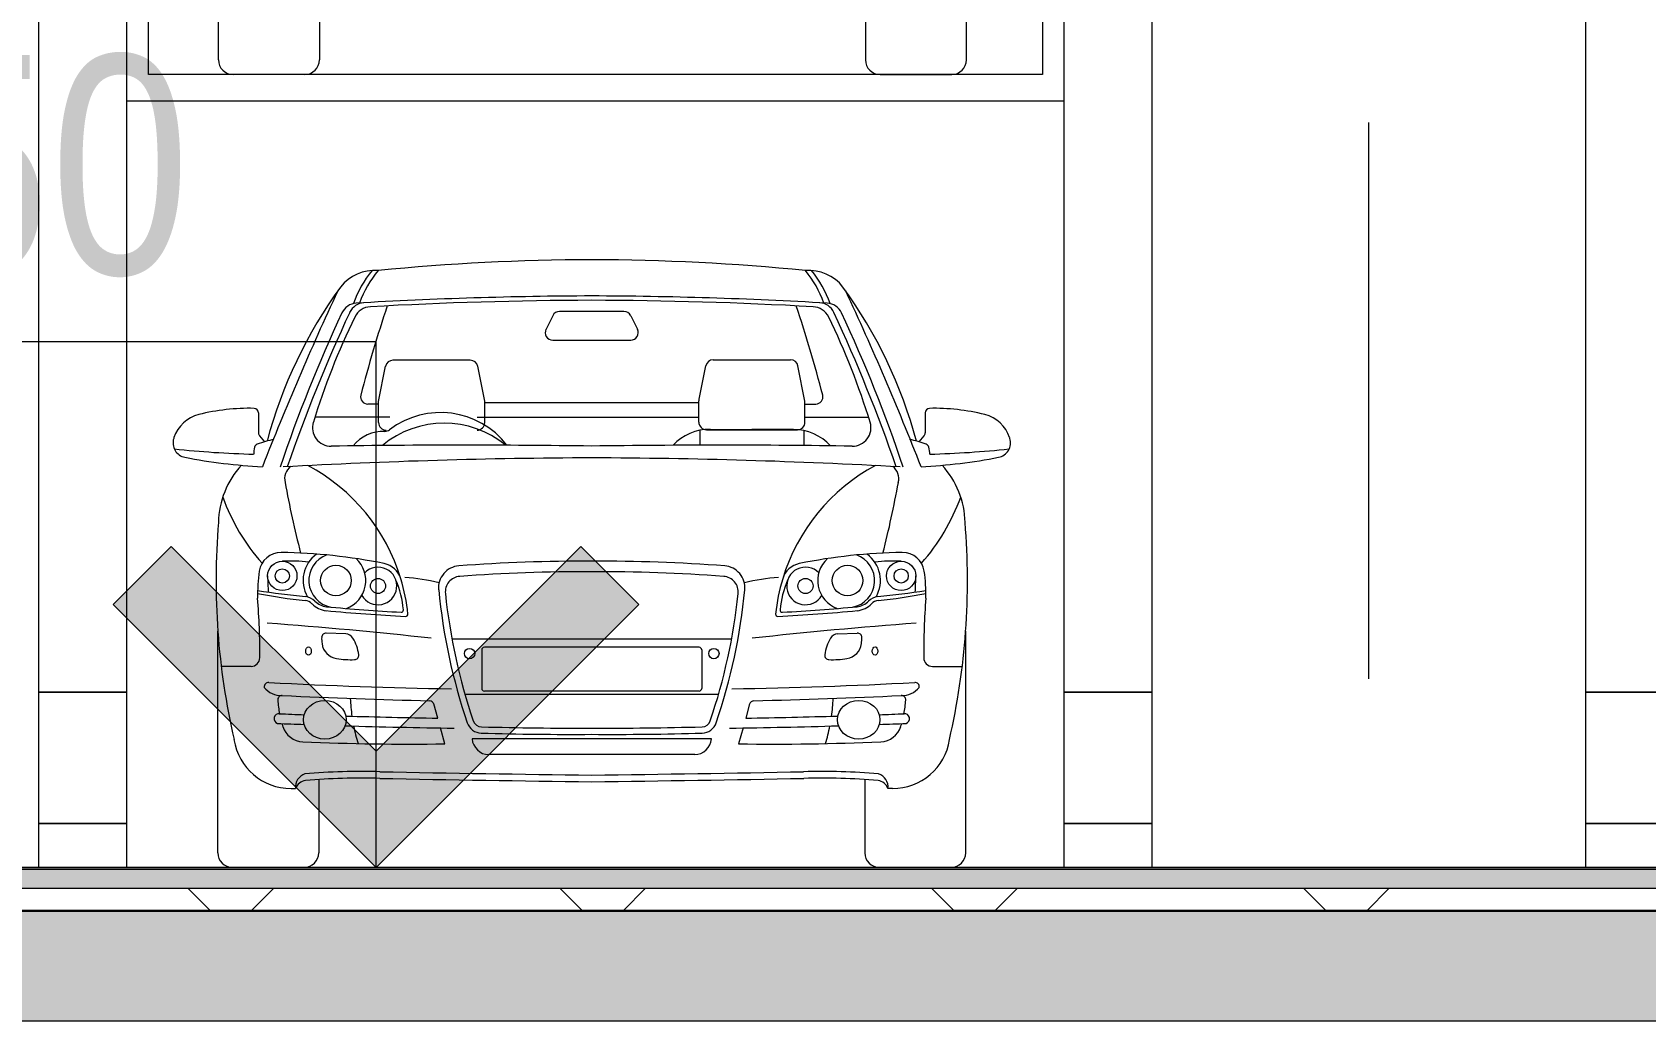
# Model space of a CAD drawing. Header units: millimetres. Extents: x -39507 to 33074, y -24219 to 30962.
# Drawn here: x -6733 to -3051, y -10700 to -8443 of the extents above; entities that cross this region are included whole.
import ezdxf

# ---------------------------------------------------------------- set-up
doc = ezdxf.new("R2010")
doc.units = ezdxf.units.MM
doc.linetypes.add('Осевые', pattern=[6350, 1270, -952.5, 3175, -952.5])
for name, color, linetype, lineweight in [('Высотные отметки', 7, 'Continuous', 9), ('Каркас несущий', 7, 'Continuous', 9), ('Общие ребра', 7, 'Continuous', 9), ('Отделка 1 _4_-1', 7, 'Continuous', 9), ('Перекрытия', 7, 'Continuous', 9), ('Стены', 7, 'Continuous', 9), ('Структура _1_', 7, 'Continuous', 18), ('Фундамент несущей конструкции', 7, 'Continuous', 9), ('Штриховка разреза-2', 7, 'Continuous', 9)]:
    doc.layers.add(name, color=color, linetype=linetype, lineweight=lineweight)
for name, color, linetype, lineweight, true_color in [('Оси-3', 7, 'Осевые', 9, 0xaaaaaa), ('Парковка-1', 7, 'Continuous', 9, 0xaaaaaa), ('Элементы узлов-1', 7, 'Continuous', 9, 0xaaaaaa)]:
    doc.layers.add(name, color=color, linetype=linetype, lineweight=lineweight, true_color=true_color)
doc.styles.add('Arial Narrow', font='ARIALN.TTF', dxfattribs={"height": 500})

# ---------------------------------------------------------------- blocks, each defined once
blk = doc.blocks.new('Стена монолитная - Стена монолитная-463893-Разрез 2-2')
at = {"layer": 'Стены'}
blk.add_line((-16032.9, -10450), (-2232.9, -10450), dxfattribs=at)
blk = doc.blocks.new('Стена наружная на отм_-10_450 - Стена наружная на отм_-10_450-507337-Разрез 2-2')
at = {"layer": 'Фундамент несущей конструкции'}
for p, q in [((-3682.9, -10450), (-16032.9, -10450)), ((-2232.9, -10450), (-3682.9, -10450))]:
    blk.add_line(p, q, dxfattribs=at)
blk = doc.blocks.new('Прк_Свб_Механизированная парковка_Параллельная - Прк_Свб_Механизированная парковка_Параллельная-V211-Разрез 2-2')
at = {"layer": 'Парковка-1'}
for p, q in [((-3187.9, -9950), (-3187.9, -7470)), ((-3187.9, -10250), (-3187.9, -9950)), ((-3187.9, -9950), (-2987.9, -9950)), ((-2987.9, -9950), (-3187.9, -9950)), ((-3187.9, -10350), (-3187.9, -10250)), ((-3187.9, -10250), (-2987.9, -10250)), ((-2987.9, -10250), (-3187.9, -10250)), ((-2987.9, -10350), (-3187.9, -10350))]:
    blk.add_line(p, q, dxfattribs=at)
blk = doc.blocks.new('Прк_Свб_Механизированная парковка_Параллельная - Прк_Свб_Механизированная парковка_Параллельная-V210-Разрез 2-2')
at = {"layer": 'Парковка-1'}
for p, q in [((-617.9, -9950), (-617.9, -7470)), ((-417.9, -7470), (-417.9, -9950)), ((1722.1, -9950), (1722.1, -7470)), ((1922.1, -7470), (1922.1, -9950)), ((-417.9, -8350), (-417.9, -8600)), ((-367.9, -8539.9), (-367.9, -8350)), ((1672.1, -8350), (1672.1, -8539.9)), ((1722.1, -8600), (1722.1, -8350)), ((1672.1, -8539.9), (-367.9, -8539.9)), ((-417.9, -8600), (1722.1, -8600)), ((-617.9, -10250), (-617.9, -9950)), ((-617.9, -9950), (-417.9, -9950)), ((-417.9, -9950), (-617.9, -9950)), ((-417.9, -9950), (-417.9, -10250)), ((1722.1, -10250), (1722.1, -9950)), ((1722.1, -9950), (1922.1, -9950)), ((1922.1, -9950), (1722.1, -9950)), ((1922.1, -9950), (1922.1, -10250)), ((-617.9, -10350), (-617.9, -10250)), ((-617.9, -10250), (-417.9, -10250)), ((-417.9, -10250), (-617.9, -10250)), ((-417.9, -10250), (-417.9, -10350)), ((1722.1, -10350), (1722.1, -10250)), ((1722.1, -10250), (1922.1, -10250)), ((1922.1, -10250), (1722.1, -10250)), ((1922.1, -10250), (1922.1, -10350)), ((-417.9, -10350), (-617.9, -10350)), ((1922.1, -10350), (1722.1, -10350))]:
    blk.add_line(p, q, dxfattribs=at)
at = {"layer": 'Элементы узлов-1'}
for p, q in [((-208, -8506.5), (-208, -8000.8)), ((1498.7, -8506.5), (1498.7, -8000.8)), ((22.4, -8252.3), (22.4, -8506.5)), ((1268.3, -8252.3), (1268.3, -8506.5)), ((-11, -8539.9), (-174.6, -8539.9)), ((1301.7, -8539.9), (1465.3, -8539.9)), ((554.9, -9090.5), (539.5, -9121.4)), ((643.8, -9080.9), (570.4, -9080.9)), ((717.3, -9080.9), (643.8, -9080.9)), ((732.8, -9090.5), (748.2, -9121.4)), ((554.9, -9146.4), (643.8, -9146.4)), ((643.8, -9146.4), (732.7, -9146.4)), ((366.7, -9192.3), (190.2, -9192.3)), ((920.9, -9191), (1097.5, -9191)), ((157.3, -9286.7), (173.2, -9206.1)), ((399.5, -9285.9), (383.7, -9206.1)), ((888.6, -9281.2), (904, -9204.9)), ((1130.4, -9285.5), (1114.4, -9204.9)), ((-116.8, -9312.3), (-116.8, -9358.1)), ((157.3, -9292.2), (132.5, -9292.2)), ((157.3, -9334.6), (157.3, -9286.7)), ((399.5, -9334.6), (399.5, -9285.9)), ((537.8, -9289.6), (399.5, -9289.6)), ((888.2, -9289.6), (537.8, -9289.6)), ((888.2, -9333.4), (888.2, -9284.7)), ((1130.4, -9333.4), (1130.4, -9285.5)), ((1130.4, -9292.2), (1155.2, -9292.2)), ((1404.5, -9312.3), (1404.5, -9358.1)), ((183.3, -9321.8), (12.2, -9321.8)), ((382.2, -9321.8), (537.8, -9321.8)), ((537.8, -9321.8), (888.2, -9321.8)), ((890.7, -9351.9), (890.5, -9386.2)), ((905.5, -9350.7), (927.7, -9350.7)), ((913.9, -9349.7), (1009.1, -9350.4)), ((927.7, -9350.7), (1113.1, -9350.7)), ((1104.3, -9350.4), (1009.1, -9350.4)), ((1130.4, -9321.8), (1275.5, -9321.8)), ((-114.3, -9364.9), (-102.6, -9378.1)), ((1127.5, -9352.8), (1127.5, -9387)), ((1402, -9364.9), (1390.3, -9378.1)), ((-209.5, -10316.6), (-209.5, -9811)), ((82.7, -9817), (37.9, -9815.1)), ((643.8, -9828.6), (324.7, -9828.6)), ((963, -9828.6), (643.8, -9828.6)), ((1205, -9817), (1249.8, -9815.1)), ((1497.2, -10316.6), (1497.2, -9811)), ((392.8, -9853.5), (392.8, -9941.2)), ((643.8, -9847.5), (398.8, -9847.5)), ((888.8, -9847.5), (643.8, -9847.5)), ((894.9, -9853.5), (894.9, -9941.2)), ((-133.6, -9891), (-202.4, -9891)), ((1421.3, -9891), (1490.1, -9891)), ((292.4, -10009.2), (283.6, -9976.9)), ((643.8, -9955.4), (354.5, -9955.4)), ((398.8, -9947.2), (643.8, -9947.2)), ((643.8, -9947.2), (888.8, -9947.2)), ((933.2, -9955.4), (643.8, -9955.4)), ((1004.1, -9976.9), (995.2, -10009.2)), ((308.6, -10067.9), (298.6, -10031.5)), ((989.1, -10031.5), (979, -10067.9)), ((643.8, -10056.4), (370.8, -10056.4)), ((916.8, -10056.4), (643.8, -10056.4)), ((643.8, -10092.5), (408.9, -10092.5)), ((878.8, -10092.5), (643.8, -10092.5)), ((20.9, -10149.3), (20.9, -10316.6)), ((1266.8, -10149.3), (1266.8, -10316.6)), ((-42.4, -10170.1), (-32.1, -10170.1)), ((1330.1, -10170.1), (1319.8, -10170.1)), ((-12.5, -10350), (-176.1, -10350)), ((1300.2, -10350), (1463.8, -10350))]:
    blk.add_line(p, q, dxfattribs=at)
for centre, radius in [((-62.3, -9684.6), 33.5), ((-62.3, -9684.6), 16.2), ((60.1, -9695.1), 34.9), ((1227.6, -9695.1), 34.9), ((1349.9, -9684.6), 33.5), ((1349.9, -9684.6), 16.2), ((156.1, -9707.5), 17.2), ((1131.6, -9707.5), 17.2), ((365.2, -9861.9), 11.8), ((922.5, -9861.9), 11.8)]:
    blk.add_circle(centre, radius, dxfattribs=at)
for centre, radius, start, end in [((-174.6, -8506.5), 33.4, 180, 270), ((-11, -8506.5), 33.4, 270, 360), ((1301.7, -8506.5), 33.4, 180, 270), ((1465.3, -8506.5), 33.4, 270, 360), ((647.4, -13897.2), 4934.3, 90.0409, 95.713), ((640.3, -13897.2), 4934.3, 84.287, 89.9591), ((148.8, -9087), 99.9, 85.7838, 141.6623), ((331.3, -9143.2), 244.8, 140.4636, 160.8545), ((345, -9143.2), 244.8, 140.484, 160.5198), ((1138.8, -9087), 99.9, 38.3377, 94.2162), ((942.6, -9143.2), 244.8, 19.4802, 39.516), ((956.4, -9143.2), 244.8, 19.1455, 39.5364), ((6531.6, -12042.3), 7132.9, 155.05475, 158.56177), ((941, -9655.7), 1075, 144.0802, 164.9521), ((682.9, -19015.4), 9970.1, 90.22469, 93.3157), ((682.9, -19025.3), 9970.1, 90.22469, 93.12852), ((604.7, -19015.4), 9970.1, 86.6843, 89.77531), ((604.7, -19025.3), 9970.1, 86.87148, 89.77531), ((346.6, -9655.7), 1075, 15.0479, 35.9198), ((-5243.9, -12042.3), 7132.9, 21.43823, 24.94525), ((3105.3, -10500.4), 3346.1, 154.9579, 161.4586), ((3503.7, -10668.3), 3762.5, 155.0829, 160.8688), ((1575, -9812.5), 1638, 153.9695, 163.0049), ((108.5, -9100.3), 38.3, 93.3157, 154.9579), ((126.1, -9099.3), 38.3, 93.2139, 155.0829), ((141.1, -9112.3), 42.3, 93.1285, 153.9695), ((2913.1, -9988.6), 2886.6, 161.4025, 165.6287), ((570.4, -9098.2), 17.3, 90, 153.5465), ((717.3, -9098.2), 17.3, 26.4535, 90), ((-1625.4, -9988.6), 2886.6, 14.3713, 18.5975), ((1146.6, -9112.3), 42.3, 26.0305, 86.8715), ((1161.6, -9099.3), 38.3, 24.9171, 86.7861), ((1179.2, -9100.3), 38.3, 25.0421, 86.6843), ((-287.3, -9812.5), 1638, 16.9951, 26.0305), ((-2216, -10668.3), 3762.5, 19.1312, 24.9171), ((-1817.6, -10500.4), 3346.1, 18.5414, 25.0421), ((554.9, -9129.1), 17.3, 153.5465, 270), ((732.7, -9129.1), 17.3, 270, 26.4535), ((190.2, -9209.6), 17.3, 90, 168.5881), ((366.7, -9209.6), 17.3, 11.4119, 90), ((920.9, -9208.4), 17.3, 90, 168.5881), ((1097.5, -9208.4), 17.3, 11.4119, 90), ((132.5, -9276.1), 16.1, 165.6287, 270), ((1155.2, -9276.1), 16.1, 270, 14.3713), ((-137.2, -9777.6), 475.7, 88.7503, 104.0957), ((-127.1, -9312.3), 10.2, 0, 88.7503), ((298.7, -9503.1), 191.4, 37.5782, 127.365), ((905.5, -9284.7), 17.3, 168.5881, 180), ((1414.8, -9312.3), 10.2, 91.2497, 180), ((1424.9, -9777.6), 475.7, 75.9043, 91.2497), ((-233.6, -9393.9), 80, 104.0957, 161.674), ((48.9, -9346.1), 42.3, 163.0049, 270.8504), ((174.6, -9334.6), 17.3, 180, 270), ((307.2, -9556.3), 220.4, 50.4692, 129.7815), ((172, -9337.2), 17.3, 268.2871, 307.365), ((382.2, -9334.6), 17.3, 270, 0), ((913.1, -9463.4), 113.7, 89.6218, 137.392), ((905.5, -9333.4), 17.3, 180, 270), ((1104.3, -9464.1), 113.7, 42.1987, 89.9689), ((1113.1, -9333.4), 17.3, 270, 0), ((1238.7, -9346.1), 42.3, 269.1496, 16.9951), ((1521.3, -9393.9), 80, 18.326, 75.9043), ((-278.2, -9380.9), 33.5, 162.3817, 258.997), ((-147.1, -9422.5), 171.1, 161.674, 162.3817), ((-115.8, -9393.4), 10.2, 111.1534, 166.0316), ((-43.3, -9580.6), 210.9, 100.4056, 111.1534), ((-106.6, -9358.1), 10.2, 180, 221.428), ((351.3, -29719.8), 20333.7, 89.17578, 90.85038), ((168.8, -9444.2), 89.7, 88.2871, 140.9784), ((936.3, -29719.8), 20333.7, 89.14962, 90.82422), ((1331, -9580.6), 210.9, 68.8466, 79.5944), ((1394.3, -9358.1), 10.2, 318.572, 0), ((1403.4, -9393.4), 10.2, 13.9684, 68.8466), ((1565.9, -9380.9), 33.5, 281.003, 17.6183), ((1434.8, -9422.5), 171.1, 17.6183, 18.326), ((-67.2, -7105.3), 2302.1, 263.9752, 268.4947), ((-45.3, -8183), 1253.8, 258.997, 267.1444), ((-61.9, -9406.8), 65.7, 166.0316, 179.7795), ((697.3, -23208.3), 13793.4, 90.22199, 93.14802), ((590.4, -23208.3), 13793.4, 86.85198, 89.77801), ((1333, -8183), 1253.8, 272.8556, 281.003), ((1349.6, -9406.8), 65.7, 0.2205, 13.9684), ((1354.8, -7105.3), 2302.1, 271.5053, 276.0248), ((-8.1, -9567), 200.1, 137.5485, 178.7293), ((-22.9, -9462.3), 34.1, 126.2289, 195.0129), ((-207.8, -9816.2), 434.4, 16.7676, 61.9724), ((1495.5, -9816.2), 434.4, 118.0276, 163.2324), ((1310.5, -9462.3), 34.1, 344.9871, 53.7711), ((1295.8, -9567), 200.1, 1.2707, 42.4515), ((2149.7, -9075), 2240.8, 190.1822, 194.4047), ((-862, -9075), 2240.8, 345.5953, 349.8178), ((247, -9343), 473.6, 199.952, 221.3363), ((1040.7, -9343), 473.6, 318.6637, 340.048), ((1406.6, -9695.7), 1620.1, 175.2872, 192.9227), ((-118.9, -9695.7), 1620.1, 347.0773, 4.7128), ((-65.5, -9681.1), 50, 89.2549, 171.6752), ((-81.2, -10892.2), 1261.2, 78.5015, 89.2549), ((60.1, -9695.1), 75, 126.3541, 209.8412), ((60.1, -9695.1), 61.8, 109.288, 259.2191), ((60.1, -9695.1), 68.1, 290.3855, 47.4319), ((1368.9, -10892.2), 1261.2, 90.7451, 101.4985), ((1227.6, -9695.1), 68.1, 132.5681, 249.6145), ((1227.6, -9695.1), 61.8, 280.7809, 70.712), ((1227.6, -9695.1), 75, 330.1588, 53.6459), ((1353.2, -9681.1), 50, 8.3248, 90.7451), ((237.4, -9725.4), 356.1, 171.6752, 181.6012), ((-44.2, -10035.2), 384.5, 83.7064, 92.6639), ((156.1, -9707.5), 42.9, 210.2482, 135.0206), ((160.2, -9705.3), 50, 16.7676, 78.5015), ((344.2, -9711.5), 50, 94.3236, 185.5068), ((619.8, -13356.3), 3705.2, 89.6283, 94.3236), ((619.8, -13356.3), 3681.1, 89.6283, 94.3185), ((667.9, -13356.3), 3705.2, 85.6764, 90.3717), ((667.9, -13356.3), 3681.1, 85.6815, 90.3717), ((943.4, -9711.5), 50, 354.4932, 85.6764), ((1127.5, -9705.3), 50, 101.4985, 163.2324), ((1131.6, -9707.5), 42.9, 44.9794, 329.7518), ((1331.9, -10035.2), 384.5, 87.3361, 96.2936), ((1050.3, -9725.4), 356.1, 358.3988, 8.3248), ((369.1, -6263.5), 3488.8, 261.963, 263.7745), ((779.2, -9668.6), 875.2, 181.0478, 183.4593), ((-3.3, -9781), 218.2, 5.0219, 23.4205), ((-202, -9814.7), 428.4, 5.7763, 16.8058), ((189, -10148.5), 461, 76.6366, 86.4765), ((1636.1, -9587), 1347.8, 185.5068, 198.7278), ((345.3, -9721.3), 35.7, 94.3185, 185.9423), ((-348.4, -9587), 1347.8, 341.2722, 354.4932), ((942.4, -9721.3), 35.7, 354.0577, 85.6815), ((1098.6, -10148.5), 461, 93.5235, 103.3634), ((1489.7, -9814.7), 428.4, 163.1942, 174.2237), ((1291, -9781), 218.2, 156.5795, 174.9781), ((918.5, -6263.5), 3488.8, 276.2255, 278.037), ((508.4, -9668.6), 875.2, 356.5407, 358.9522), ((102.3, -8612), 1134.3, 258.7671, 264.3166), ((-1739.1, -9862.6), 1625.5, 359.7011, 4.49), ((-12.6, -9765.6), 25, 43.7874, 84.3166), ((-12.6, -9765.6), 34, 43.7874, 84.3166), ((42.5, -9712.9), 51.2, 223.7874, 264.7911), ((42.5, -9712.9), 42.2, 223.7874, 264.8128), ((433.4, -5595.9), 4177.6, 264.5728, 266.9179), ((1636.1, -9587), 1333.4, 185.9423, 198.7278), ((-348.4, -9587), 1333.4, 341.2722, 354.0577), ((854.2, -5595.9), 4177.6, 273.0821, 275.4272), ((1245.2, -9712.9), 42.2, 275.1872, 316.2126), ((1245.2, -9712.9), 51.2, 275.2089, 316.2126), ((1300.2, -9765.6), 34, 95.6834, 136.2126), ((1300.2, -9765.6), 25, 95.6834, 136.2126), ((1185.4, -8612), 1134.3, 275.6834, 281.2329), ((3026.8, -9862.6), 1625.5, 175.51, 180.2989), ((-826.1, -19720.6), 9955, 83.63464, 85.79761), ((433.4, -5595.9), 4186.6, 264.5725, 267.0642), ((209.1, -9762.5), 5, 266.9179, 7.2323), ((219.3, -9772.1), 4.97, 267.0642, 6.0285), ((2113.8, -19720.6), 9955, 94.20239, 96.36536), ((1068.4, -9772.1), 4.97, 173.9715, 272.9358), ((854.2, -5595.9), 4186.6, 272.9358, 275.4275), ((1078.6, -9762.5), 5, 172.7677, 273.0821), ((37.5, -9825.1), 10, 87.6194, 178.6927), ((115.7, -9826.9), 88.2, 178.6927, 188.0029), ((81.9, -9837), 20, 31.3076, 87.6194), ((18.4, -9875.6), 94.3, 6.7242, 31.3076), ((1269.3, -9875.6), 94.3, 148.6924, 173.2758), ((1205.8, -9837), 20, 92.3806, 148.6924), ((1250.2, -9825.1), 10, 1.3073, 92.3806), ((1172, -9826.9), 88.2, 351.9971, 1.3073), ((67.9, -9833.6), 40, 188.0029, 260.7383), ((102.1, -9865.7), 10, 272.0204, 6.7242), ((398.8, -9853.5), 6.08, 90, 180), ((888.8, -9853.5), 6.08, 0, 90), ((1185.6, -9865.7), 10, 173.2758, 267.9796), ((1219.8, -9833.6), 40, 279.2617, 351.9971), ((-133.6, -9871), 20, 270, 359.7011), ((95.1, -9667), 208.8, 260.7383, 272.0204), ((1192.6, -9667), 208.8, 267.9796, 279.2617), ((1421.3, -9871), 20, 180.2989, 270), ((-93.6, -9937.9), 10, 87.0046, 186.3256), ((-64.6, -9907.5), 50.1, 218.9498, 272.0779), ((532.9, 2034.9), 11979.1, 267.00459, 268.99993), ((754.8, 2034.9), 11979.1, 271.00007, 272.99541), ((1352.3, -9907.5), 50.1, 267.9221, 321.0502), ((1381.3, -9937.9), 10, 353.6744, 92.9954), ((-62.8, -9967.6), 10, 87.1521, 184.3002), ((189.5, -9948.6), 263, 184.3002, 191.0999), ((532.9, 2006.8), 11979.1, 267.15212, 268.76249), ((497.4, -9948.2), 404.8, 182.2827, 188.0406), ((273.9, -9979.6), 10, 15.3386, 88.7625), ((398.8, -9941.2), 6.08, 180, 270), ((888.8, -9941.2), 6.08, 270, 0), ((1013.7, -9979.6), 10, 91.2375, 164.6614), ((754.8, 2006.8), 11979.1, 271.23751, 272.84788), ((790.3, -9948.2), 404.8, 351.9594, 357.7173), ((1350.5, -9967.6), 10, 355.6998, 92.8479), ((1098.2, -9948.6), 263, 348.9001, 355.6998), ((-69.8, -10010.5), 11.4, 83.7259, 251.8702), ((554, 6015.3), 16026.6, 267.77101, 267.97572), ((554, 6015.3), 16026.6, 268.3139, 269.06501), ((733.7, 6015.3), 16026.6, 270.93499, 271.6861), ((733.7, 6015.3), 16026.6, 272.02428, 272.22899), ((1357.5, -10010.5), 11.4, 288.1298, 96.2741), ((520.9, 4798), 14831.2, 267.70361, 267.93928), ((189.5, -9948.6), 263, 196.1451, 197.6758), ((-13.5, -10013.2), 50, 197.6758, 267.5753), ((520.9, 4798), 14831.2, 268.30002, 269.26067), ((497.4, -9948.2), 404.8, 191.267, 197.0971), ((392.8, -10008.5), 35, 198.7278, 268.4116), ((392.8, -10008.5), 20.6, 198.7278, 268.4116), ((599, -2572.1), 7474.2, 268.41161, 270.34404), ((599, -2572.1), 7459.8, 268.41161, 270.3447), ((688.7, -2572.1), 7459.8, 269.6553, 271.58839), ((688.7, -2572.1), 7474.2, 269.65596, 271.58839), ((894.9, -10008.5), 20.6, 271.5884, 341.2722), ((894.9, -10008.5), 35, 271.5884, 341.2722), ((766.8, 4798), 14831.2, 270.73933, 271.69998), ((790.3, -9948.2), 404.8, 342.9029, 348.733), ((766.8, 4798), 14831.2, 272.06072, 272.29639), ((1301.2, -10013.2), 50, 272.4247, 342.3242), ((1098.2, -9948.6), 263, 342.3242, 343.8549), ((-42.4, -10038.4), 131.6, 188.5345, 270), ((230.1, -4261.3), 5807.2, 267.57528, 270.77492), ((409.8, -10053.5), 39.1, 184.2997, 268.676), ((877.9, -10053.5), 39.1, 271.324, 355.7003), ((1057.6, -4261.3), 5807.2, 269.22508, 272.42472), ((1330.1, -10038.4), 131.6, 270, 351.4655), ((-0.5, -10166.5), 31.8, 108.6682, 186.5232), ((-4.6, -10180.4), 29.4, 99.5127, 159.3225), ((120.7, -11779.8), 1648.8, 88.6223, 94.5701), ((120.7, -11779.8), 1633.6, 88.621, 94.5701), ((1530.6, 61536.6), 71696.4, 268.904652, 269.29137), ((1530.6, 61536.6), 71681.2, 268.904682, 269.291219), ((-242.9, 61536.6), 71681.2, 270.708781, 271.095318), ((-242.9, 61536.6), 71696.4, 270.70863, 271.095348), ((1167, -11779.8), 1648.8, 85.4299, 91.3777), ((1167, -11779.8), 1633.6, 85.4299, 91.379), ((1292.3, -10180.4), 29.4, 20.6775, 80.4873), ((1288.2, -10166.5), 31.8, 353.4768, 71.3318), ((-176.1, -10316.6), 33.4, 180, 270), ((-12.5, -10316.6), 33.4, 270, 360), ((1300.2, -10316.6), 33.4, 180, 270), ((1463.8, -10316.6), 33.4, 270, 360)]:
    blk.add_arc(centre, radius, start, end, dxfattribs=at)
for centre, major_axis, ratio in [((-2.6, -9856.2), (0, 9.53), 0.658975), ((1290.3, -9856.2), (0, 9.53), 0.658975), ((34.7, -10012.9), (48.6, 0), 0.908968), ((1253, -10012.9), (48.6, 0), 0.908968)]:
    blk.add_ellipse(centre, major_axis=major_axis, ratio=ratio, dxfattribs=at)
blk = doc.blocks.new('Высотные отметки - Высотная отметка - Стрелка-4455449-Разрез 2-2')
at = {"layer": 'Высотные отметки'}
blk.add_hatch(color=256, dxfattribs=at).paths.add_polyline_path([(-36565.6, -5267.2), (-36098.4, -5734.3), (-35631.2, -5267.2), (-35498.4, -5400), (-36098.4, -6000), (-36698.4, -5400)], flags=0)
for p, q in [((-36098.4, -4800), (-39098.4, -4800)), ((-36098.4, -6000), (-36098.4, -4800)), ((-36565.6, -5267.2), (-36698.4, -5400)), ((-36098.4, -5734.3), (-36565.6, -5267.2)), ((-35631.2, -5267.2), (-36098.4, -5734.3)), ((-35498.4, -5400), (-35631.2, -5267.2)), ((-36698.4, -5400), (-36098.4, -6000)), ((-36098.4, -6000), (-35498.4, -5400)), ((-35002.8, -6000), (-36395.1, -6000))]:
    blk.add_line(p, q, dxfattribs=at)

msp = doc.modelspace()

# ---------------------------------------------------------------- hatches: boundary and pattern name
at = {"layer": 'Штриховка разреза-2'}
h = msp.add_hatch(dxfattribs=at)
h.set_pattern_fill('FP_3', color=256, style=0, pattern_type=2)
h.set_pattern_definition([(0, (-2885.9, 6475), (812.8, 203.2), [67.056, -542.544, 67.056, -542.544, -3251.2]), (0, (-2885.9, 6475), (812.8, 203.2), [-1219.2, 67.056, -1152.144, 67.056, -542.544, -1422.4]), (0, (-2885.9, 6475), (812.8, 203.2), [-3048, 67.056, -339.344, 67.056, -948.944]), (120, (-2581.1, 6576.6), (-582.3764, 602.3054), [67.056, -542.544, 67.056, -3793.744]), (120, (-2581.1, 6576.6), (-582.3764, 602.3054), [-676.656, -542.544, 67.056, -1152.144, -2032]), (120, (-2581.1, 6576.6), (-582.3764, 602.3054), [-2438.4, 67.056, -542.544, 67.056, -1355.344]), (120, (-2581.1, 6576.6), (-582.3764, 602.3054), [-3115.056, -339.344, 67.056, -948.944]), (240, (-2479.5, 6983), (-230.4236, -805.5054), [67.056, -542.544, 67.056, -542.544, -3251.2]), (240, (-2479.5, 6983), (-230.4236, -805.5054), [-1219.2, 67.056, -1152.144, 67.056, -542.544, -1422.4]), (240, (-2479.5, 6983), (-230.4236, -805.5054), [-3048, 67.056, -339.344, 67.056, -948.944])])
h.paths.add_polyline_path([(-12289, -10398), (5967.1, -10398), (5967.1, -10355), (-13332.9, -10355), (-13332.9, -10398)], flags=0)
h.paths.add_polyline_path([(-28166.1, -10398), (-14232.9, -10398), (-14232.9, -10355), (-29112.9, -10355), (-29112.9, -10398)], flags=0)
h.paths.add_polyline_path([(19517.1, -10398), (19517.1, -10355), (6267.1, -10355), (6267.1, -10398), (19465.4, -10398)], flags=0)
h = msp.add_hatch(dxfattribs=at)
h.set_pattern_fill('FP_11', color=256, style=0, pattern_type=2)
h.set_pattern_definition([(45, (-2885.9, 6475), (-424.264, 424.264), []), (135, (-2885.9, 6475), (-424.264, -424.264), [])])
h.paths.add_polyline_path([(-12289, -10448), (5967.1, -10448), (5967.1, -10398), (-13332.9, -10398), (-13332.9, -10448)], flags=0)
h.paths.add_polyline_path([(-28166.1, -10448), (-14232.9, -10448), (-14232.9, -10398), (-29112.9, -10398), (-29112.9, -10448)], flags=0)
h.paths.add_polyline_path([(19465.4, -10448), (19517.1, -10448), (19517.1, -10398), (6267.1, -10398), (6267.1, -10448), (17197.2, -10448)], flags=0)
h = msp.add_hatch(dxfattribs=at)
h.set_pattern_fill('FP_2', color=256, style=0, pattern_type=2)
h.set_pattern_definition([(45, (-2885.9, 6475), (-424.264, 424.264), [600, -100, 20, -100]), (45, (-2885.9, 6899), (-424.264, 424.264), [])])
h.paths.add_polyline_path([(-13332.9, -10700), (19717.1, -10700), (19717.1, -10450), (-13632.9, -10450), (-13632.9, -10700)], flags=0)
h.paths.add_polyline_path([(-31284.9, -10700), (-14232.9, -10700), (-14232.9, -10450), (-31297.3, -10450), (-31297.3, -10700)], flags=0)

# ---------------------------------------------------------------- linework, layer by layer
at = {"layer": 'Высотные отметки'}
for p, q in [((-5568, -10350), (-5948.4, -10350)), ((-4786.1, -10350), (-5568, -10350))]:
    msp.add_line(p, q, dxfattribs=at)
at = {"layer": 'Каркас несущий'}
msp.add_line((-15732.9, -10700), (7617.1, -10700), dxfattribs=at)
at = {"layer": 'Общие ребра'}
for p, q in [((5967.1, -10355), (-13332.9, -10355)), ((5967.1, -10448), (-13332.9, -10448))]:
    msp.add_line(p, q, dxfattribs=at)
at = {"layer": 'Оси-3'}
msp.add_line((-3682.9, -22619.5), (-3682.9, 29000), dxfattribs=at)
at = {"layer": 'Отделка 1 _4_-1'}
msp.add_line((5967.1, -10350), (-13332.9, -10350), dxfattribs=at)
at = {"layer": 'Перекрытия'}
for p, q in [((-13332.9, -10350), (5967.1, -10350)), ((-3957.9, -10350), (-3807.9, -10350)), ((-3932.9, -10350), (-3432.9, -10350)), ((-3882.9, -10350), (-3482.9, -10350)), ((6947.1, -10450), (-16032.9, -10450)), ((-3807.9, -10450), (-3957.9, -10450)), ((-3432.9, -10450), (-3932.9, -10450)), ((-3482.9, -10450), (-3882.9, -10450))]:
    msp.add_line(p, q, dxfattribs=at)
at = {"layer": 'Стены'}
msp.add_line((-13332.9, -10350), (5967.1, -10350), dxfattribs=at)
at = {"layer": 'Структура _1_'}
for p, q in [((5967.1, -10398), (-13332.9, -10398)), ((5967.1, -10450), (-13332.9, -10450)), ((-13332.9, -10450), (5967.1, -10450)), ((-13332.9, -10700), (5967.1, -10700))]:
    msp.add_line(p, q, dxfattribs=at)

# ---------------------------------------------------------------- block references
at = {"layer": 'Высотные отметки'}
msp.add_blockref('Высотные отметки - Высотная отметка - Стрелка-4455449-Разрез 2-2', (30150, -4350), dxfattribs=at)
at = {"layer": 'Парковка-1'}
for name, p in [('Прк_Свб_Механизированная парковка_Параллельная - Прк_Свб_Механизированная парковка_Параллельная-V210-Разрез 2-2', (-6100, 0)), ('Прк_Свб_Механизированная парковка_Параллельная - Прк_Свб_Механизированная парковка_Параллельная-V211-Разрез 2-2', (0, 0))]:
    msp.add_blockref(name, p, dxfattribs=at)
at = {"layer": 'Стены'}
msp.add_blockref('Стена монолитная - Стена монолитная-463893-Разрез 2-2', (0, 0), dxfattribs=at)
at = {"layer": 'Фундамент несущей конструкции'}
msp.add_blockref('Стена наружная на отм_-10_450 - Стена наружная на отм_-10_450-507337-Разрез 2-2', (0, 0), dxfattribs=at)

# ---------------------------------------------------------------- texts
at = {"layer": 'Высотные отметки', "insert": (-8315.5, -8495.7), "char_height": 500, "width": 2321.116, "attachment_point": 1, "line_spacing_factor": 0.974696, "style": 'Arial Narrow'}
msp.add_mtext('-10,350', dxfattribs=at)

doc.saveas('drawing.dxf')
